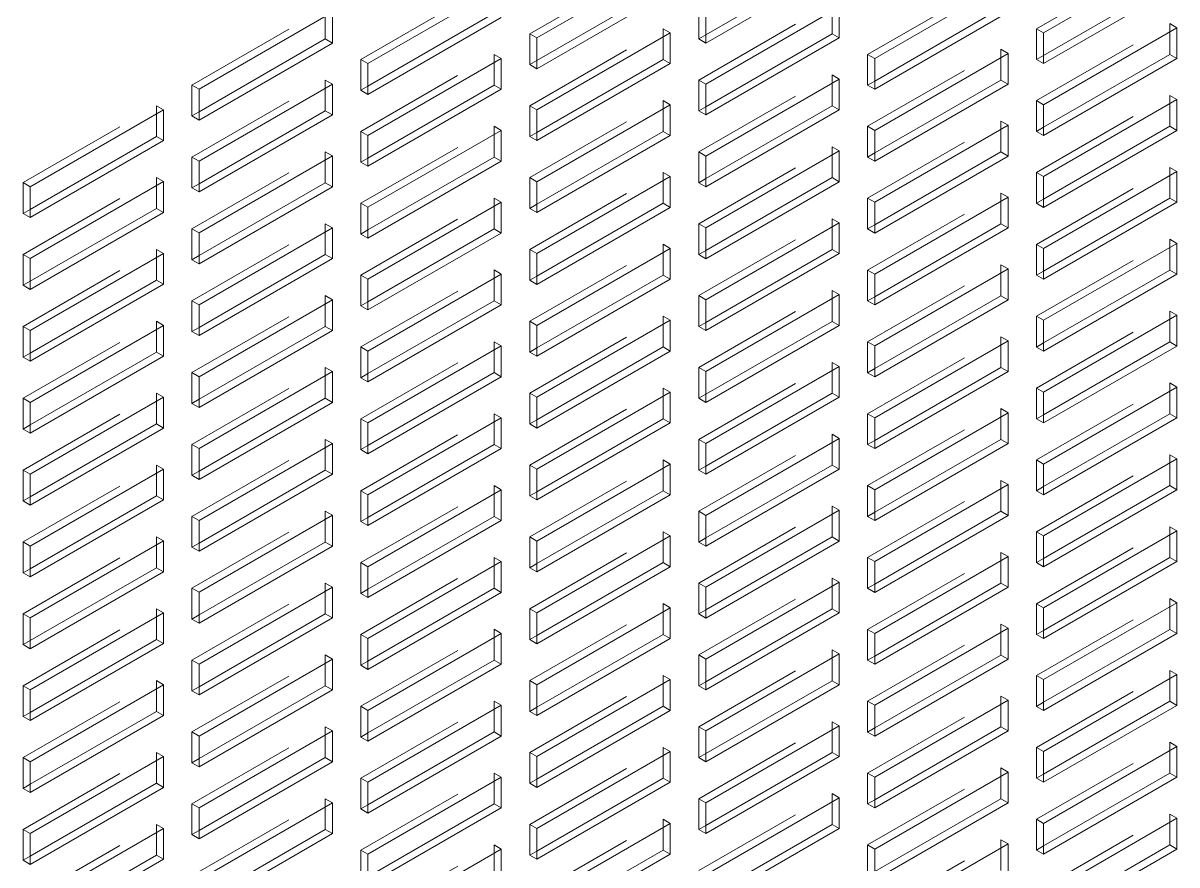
# Model space of a CAD drawing. Header units: millimetres. Extents: x 1 to 4201, y 2 to 2972.
# Drawn here: x 3652 to 3783.1, y 2222.4 to 2318 of the extents above; entities that cross this region are included whole.
import ezdxf

# ---------------------------------------------------------------- set-up
doc = ezdxf.new("R2010")
doc.units = ezdxf.units.MM
doc.header["$LTSCALE"] = 10
doc.linetypes.add('HIDDEN', pattern=[1.905, 1.27, -0.635])

msp = doc.modelspace()

# ---------------------------------------------------------------- linework, layer by layer
at = {"color": 7, "linetype": 'HIDDEN', "lineweight": 0}
for p, q in [((3767.157, 2317.39), (3782.31, 2326.137)), ((3709.579, 2316.812), (3724.731, 2325.559)), ((3690.386, 2313.898), (3705.538, 2322.645)), ((3747.964, 2314.476), (3763.117, 2323.223)), ((3671.193, 2310.983), (3686.345, 2319.731)), ((3728.771, 2311.561), (3743.924, 2320.308)), ((3728.771, 2316.227), (3728.771, 2319.727)), ((3709.579, 2308.647), (3724.731, 2317.394)), ((3725.539, 2316.927), (3724.731, 2317.394)), ((3724.731, 2317.394), (3724.731, 2316.461)), ((3767.157, 2309.225), (3782.31, 2317.972)), ((3767.157, 2313.891), (3767.157, 2317.39)), ((3767.965, 2316.923), (3767.157, 2317.39)), ((3783.118, 2317.505), (3782.31, 2317.972)), ((3782.31, 2317.972), (3782.31, 2317.039)), ((3710.387, 2316.346), (3709.579, 2316.812)), ((3709.579, 2313.313), (3709.579, 2316.812)), ((3729.58, 2316.694), (3728.771, 2316.227)), ((3729.58, 2315.761), (3728.771, 2316.227)), ((3690.386, 2305.732), (3705.538, 2314.48)), ((3706.346, 2314.013), (3705.538, 2314.48)), ((3705.538, 2314.48), (3705.538, 2313.547)), ((3747.964, 2306.31), (3763.117, 2315.057)), ((3748.772, 2314.009), (3747.964, 2314.476)), ((3747.964, 2310.976), (3747.964, 2314.476)), ((3763.925, 2314.591), (3763.117, 2315.057)), ((3763.117, 2315.057), (3763.117, 2314.124)), ((3767.965, 2314.357), (3767.157, 2313.891)), ((3690.386, 2310.398), (3690.386, 2313.898)), ((3691.194, 2313.431), (3690.386, 2313.898)), ((3710.387, 2313.779), (3709.579, 2313.313)), ((3710.387, 2312.846), (3709.579, 2313.313)), ((3767.965, 2313.424), (3767.157, 2313.891)), ((3728.771, 2303.396), (3743.924, 2312.143)), ((3744.732, 2311.676), (3743.924, 2312.143)), ((3743.924, 2312.143), (3743.924, 2311.21)), ((3671.193, 2302.818), (3686.345, 2311.565)), ((3672.001, 2310.517), (3671.193, 2310.983)), ((3671.193, 2307.484), (3671.193, 2310.983)), ((3687.153, 2311.099), (3686.345, 2311.565)), ((3686.345, 2311.565), (3686.345, 2310.632)), ((3691.194, 2310.865), (3690.386, 2310.398)), ((3691.194, 2309.932), (3690.386, 2310.398)), ((3728.771, 2308.062), (3728.771, 2311.561)), ((3729.58, 2311.095), (3728.771, 2311.561)), ((3748.772, 2311.443), (3747.964, 2310.976)), ((3748.772, 2310.51), (3747.964, 2310.976)), ((3709.579, 2300.481), (3724.731, 2309.229)), ((3725.539, 2308.762), (3724.731, 2309.229)), ((3724.731, 2309.229), (3724.731, 2308.296)), ((3767.157, 2301.059), (3782.31, 2309.806)), ((3767.965, 2308.758), (3767.157, 2309.225)), ((3767.157, 2305.725), (3767.157, 2309.225)), ((3783.118, 2309.34), (3782.31, 2309.806)), ((3782.31, 2309.806), (3782.31, 2308.873)), ((3652, 2299.903), (3667.152, 2308.651)), ((3667.96, 2308.184), (3667.152, 2308.651)), ((3667.152, 2308.651), (3667.152, 2307.718)), ((3672.001, 2307.95), (3671.193, 2307.484)), ((3710.387, 2308.18), (3709.579, 2308.647)), ((3709.579, 2305.147), (3709.579, 2308.647)), ((3729.58, 2308.528), (3728.771, 2308.062)), ((3729.58, 2307.595), (3728.771, 2308.062)), ((3672.001, 2307.017), (3671.193, 2307.484)), ((3747.964, 2298.145), (3763.117, 2306.892)), ((3763.925, 2306.425), (3763.117, 2306.892)), ((3763.117, 2306.892), (3763.117, 2305.959)), ((3690.386, 2297.567), (3705.538, 2306.314)), ((3690.386, 2302.233), (3690.386, 2305.732)), ((3691.194, 2305.266), (3690.386, 2305.732)), ((3706.346, 2305.848), (3705.538, 2306.314)), ((3705.538, 2306.314), (3705.538, 2305.381)), ((3710.387, 2305.614), (3709.579, 2305.147)), ((3710.387, 2304.681), (3709.579, 2305.147)), ((3747.964, 2302.811), (3747.964, 2306.31)), ((3748.772, 2305.844), (3747.964, 2306.31)), ((3767.965, 2306.192), (3767.157, 2305.725)), ((3767.965, 2305.259), (3767.157, 2305.725)), ((3728.771, 2295.23), (3743.924, 2303.978)), ((3744.732, 2303.511), (3743.924, 2303.978)), ((3743.924, 2303.978), (3743.924, 2303.045)), ((3671.193, 2294.652), (3686.345, 2303.4)), ((3672.001, 2302.351), (3671.193, 2302.818)), ((3671.193, 2299.318), (3671.193, 2302.818)), ((3687.153, 2302.933), (3686.345, 2303.4)), ((3686.345, 2303.4), (3686.345, 2302.467)), ((3691.194, 2302.699), (3690.386, 2302.233)), ((3729.58, 2302.929), (3728.771, 2303.396)), ((3728.771, 2299.896), (3728.771, 2303.396)), ((3748.772, 2303.277), (3747.964, 2302.811)), ((3748.772, 2302.344), (3747.964, 2302.811)), ((3691.194, 2301.766), (3690.386, 2302.233)), ((3767.157, 2292.894), (3782.31, 2301.641)), ((3783.118, 2301.174), (3782.31, 2301.641)), ((3782.31, 2301.641), (3782.31, 2300.708)), ((3652, 2291.738), (3667.152, 2300.485)), ((3652, 2296.404), (3652, 2299.903)), ((3652.808, 2299.437), (3652, 2299.903)), ((3667.96, 2300.019), (3667.152, 2300.485)), ((3667.152, 2300.485), (3667.152, 2299.552)), ((3709.579, 2292.316), (3724.731, 2301.063)), ((3709.579, 2296.982), (3709.579, 2300.481)), ((3710.387, 2300.015), (3709.579, 2300.481)), ((3725.539, 2300.597), (3724.731, 2301.063)), ((3724.731, 2301.063), (3724.731, 2300.13)), ((3729.58, 2300.363), (3728.771, 2299.896)), ((3729.58, 2299.43), (3728.771, 2299.896)), ((3767.157, 2297.56), (3767.157, 2301.059)), ((3767.965, 2300.593), (3767.157, 2301.059)), ((3672.001, 2299.785), (3671.193, 2299.318)), ((3672.001, 2298.852), (3671.193, 2299.318)), ((3747.964, 2289.979), (3763.117, 2298.727)), ((3763.925, 2298.26), (3763.117, 2298.727)), ((3763.117, 2298.727), (3763.117, 2297.794)), ((3690.386, 2289.401), (3705.538, 2298.149)), ((3691.194, 2297.1), (3690.386, 2297.567)), ((3690.386, 2294.067), (3690.386, 2297.567)), ((3706.346, 2297.682), (3705.538, 2298.149)), ((3705.538, 2298.149), (3705.538, 2297.216)), ((3710.387, 2297.448), (3709.579, 2296.982)), ((3747.964, 2294.645), (3747.964, 2298.145)), ((3748.772, 2297.678), (3747.964, 2298.145)), ((3767.965, 2298.026), (3767.157, 2297.56)), ((3767.965, 2297.093), (3767.157, 2297.56)), ((3652.808, 2296.871), (3652, 2296.404)), ((3652.808, 2295.938), (3652, 2296.404)), ((3710.387, 2296.515), (3709.579, 2296.982)), ((3671.193, 2286.487), (3686.345, 2295.234)), ((3672.001, 2294.186), (3671.193, 2294.652)), ((3671.193, 2291.153), (3671.193, 2294.652)), ((3687.153, 2294.768), (3686.345, 2295.234)), ((3686.345, 2295.234), (3686.345, 2294.301)), ((3728.771, 2287.065), (3743.924, 2295.812)), ((3729.58, 2294.764), (3728.771, 2295.23)), ((3728.771, 2291.731), (3728.771, 2295.23)), ((3744.732, 2295.346), (3743.924, 2295.812)), ((3743.924, 2295.812), (3743.924, 2294.879)), ((3748.772, 2295.112), (3747.964, 2294.645)), ((3748.772, 2294.179), (3747.964, 2294.645)), ((3691.194, 2294.534), (3690.386, 2294.067)), ((3691.194, 2293.601), (3690.386, 2294.067)), ((3767.157, 2284.728), (3782.31, 2293.476)), ((3783.118, 2293.009), (3782.31, 2293.476)), ((3782.31, 2293.476), (3782.31, 2292.543)), ((3652, 2283.573), (3667.152, 2292.32)), ((3667.96, 2291.853), (3667.152, 2292.32)), ((3667.152, 2292.32), (3667.152, 2291.387)), ((3709.579, 2284.151), (3724.731, 2292.898)), ((3709.579, 2288.816), (3709.579, 2292.316)), ((3710.387, 2291.849), (3709.579, 2292.316)), ((3725.539, 2292.431), (3724.731, 2292.898)), ((3724.731, 2292.898), (3724.731, 2291.965)), ((3729.58, 2292.197), (3728.771, 2291.731)), ((3767.157, 2289.394), (3767.157, 2292.894)), ((3767.965, 2292.427), (3767.157, 2292.894)), ((3652.808, 2291.272), (3652, 2291.738)), ((3652, 2288.239), (3652, 2291.738)), ((3672.001, 2291.62), (3671.193, 2291.153)), ((3672.001, 2290.687), (3671.193, 2291.153)), ((3729.58, 2291.264), (3728.771, 2291.731)), ((3690.386, 2281.236), (3705.538, 2289.983)), ((3691.194, 2288.935), (3690.386, 2289.401)), ((3690.386, 2285.902), (3690.386, 2289.401)), ((3706.346, 2289.517), (3705.538, 2289.983)), ((3705.538, 2289.983), (3705.538, 2289.05)), ((3747.964, 2281.814), (3763.117, 2290.561)), ((3747.964, 2286.48), (3747.964, 2289.979)), ((3748.772, 2289.513), (3747.964, 2289.979)), ((3763.925, 2290.095), (3763.117, 2290.561)), ((3763.117, 2290.561), (3763.117, 2289.628)), ((3767.965, 2289.861), (3767.157, 2289.394)), ((3767.965, 2288.928), (3767.157, 2289.394)), ((3652.808, 2288.705), (3652, 2288.239)), ((3652.808, 2287.772), (3652, 2288.239)), ((3710.387, 2289.283), (3709.579, 2288.816)), ((3710.387, 2288.35), (3709.579, 2288.816)), ((3671.193, 2278.322), (3686.345, 2287.069)), ((3687.153, 2286.602), (3686.345, 2287.069)), ((3686.345, 2287.069), (3686.345, 2286.136)), ((3728.771, 2278.9), (3743.924, 2287.647)), ((3729.58, 2286.598), (3728.771, 2287.065)), ((3728.771, 2283.565), (3728.771, 2287.065)), ((3744.732, 2287.18), (3743.924, 2287.647)), ((3743.924, 2287.647), (3743.924, 2286.714)), ((3748.772, 2286.946), (3747.964, 2286.48)), ((3671.193, 2282.988), (3671.193, 2286.487)), ((3672.001, 2286.021), (3671.193, 2286.487)), ((3691.194, 2286.369), (3690.386, 2285.902)), ((3691.194, 2285.436), (3690.386, 2285.902)), ((3748.772, 2286.013), (3747.964, 2286.48)), ((3652, 2275.407), (3667.152, 2284.154)), ((3667.96, 2283.688), (3667.152, 2284.154)), ((3667.152, 2284.154), (3667.152, 2283.221)), ((3709.579, 2275.985), (3724.731, 2284.732)), ((3709.579, 2280.651), (3709.579, 2284.151)), ((3710.387, 2283.684), (3709.579, 2284.151)), ((3725.539, 2284.266), (3724.731, 2284.732)), ((3724.731, 2284.732), (3724.731, 2283.799)), ((3767.157, 2276.563), (3782.31, 2285.31)), ((3767.157, 2281.229), (3767.157, 2284.728)), ((3767.965, 2284.262), (3767.157, 2284.728)), ((3783.118, 2284.844), (3782.31, 2285.31)), ((3782.31, 2285.31), (3782.31, 2284.377)), ((3652.808, 2283.106), (3652, 2283.573)), ((3652, 2280.073), (3652, 2283.573)), ((3672.001, 2283.454), (3671.193, 2282.988)), ((3672.001, 2282.521), (3671.193, 2282.988)), ((3729.58, 2284.032), (3728.771, 2283.565)), ((3729.58, 2283.099), (3728.771, 2283.565)), ((3690.386, 2273.071), (3705.538, 2281.818)), ((3706.346, 2281.351), (3705.538, 2281.818)), ((3705.538, 2281.818), (3705.538, 2280.885)), ((3747.964, 2273.649), (3763.117, 2282.396)), ((3747.964, 2278.314), (3747.964, 2281.814)), ((3748.772, 2281.347), (3747.964, 2281.814)), ((3763.925, 2281.929), (3763.117, 2282.396)), ((3763.117, 2282.396), (3763.117, 2281.463)), ((3767.965, 2281.695), (3767.157, 2281.229)), ((3652.808, 2280.54), (3652, 2280.073)), ((3691.194, 2280.77), (3690.386, 2281.236)), ((3690.386, 2277.737), (3690.386, 2281.236)), ((3710.387, 2281.118), (3709.579, 2280.651)), ((3710.387, 2280.185), (3709.579, 2280.651)), ((3767.965, 2280.762), (3767.157, 2281.229)), ((3652.808, 2279.607), (3652, 2280.073)), ((3671.193, 2270.156), (3686.345, 2278.903)), ((3687.153, 2278.437), (3686.345, 2278.903)), ((3686.345, 2278.903), (3686.345, 2277.97)), ((3728.771, 2270.734), (3743.924, 2279.481)), ((3729.58, 2278.433), (3728.771, 2278.9)), ((3728.771, 2275.4), (3728.771, 2278.9)), ((3744.732, 2279.015), (3743.924, 2279.481)), ((3743.924, 2279.481), (3743.924, 2278.548)), ((3672.001, 2277.855), (3671.193, 2278.322)), ((3671.193, 2274.822), (3671.193, 2278.322)), ((3691.194, 2278.203), (3690.386, 2277.737)), ((3691.194, 2277.27), (3690.386, 2277.737)), ((3748.772, 2278.781), (3747.964, 2278.314)), ((3748.772, 2277.848), (3747.964, 2278.314)), ((3709.579, 2267.82), (3724.731, 2276.567)), ((3725.539, 2276.1), (3724.731, 2276.567)), ((3724.731, 2276.567), (3724.731, 2275.634)), ((3767.157, 2268.398), (3782.31, 2277.145)), ((3767.965, 2276.096), (3767.157, 2276.563)), ((3767.157, 2273.063), (3767.157, 2276.563)), ((3783.118, 2276.678), (3782.31, 2277.145)), ((3782.31, 2277.145), (3782.31, 2276.212)), ((3652, 2267.242), (3667.152, 2275.989)), ((3652.808, 2274.941), (3652, 2275.407)), ((3652, 2271.908), (3652, 2275.407)), ((3667.96, 2275.523), (3667.152, 2275.989)), ((3667.152, 2275.989), (3667.152, 2275.056)), ((3672.001, 2275.289), (3671.193, 2274.822)), ((3710.387, 2275.519), (3709.579, 2275.985)), ((3709.579, 2272.486), (3709.579, 2275.985)), ((3729.58, 2275.867), (3728.771, 2275.4)), ((3729.58, 2274.934), (3728.771, 2275.4)), ((3672.001, 2274.356), (3671.193, 2274.822)), ((3690.386, 2264.905), (3705.538, 2273.653)), ((3706.346, 2273.186), (3705.538, 2273.653)), ((3705.538, 2273.653), (3705.538, 2272.719)), ((3747.964, 2265.483), (3763.117, 2274.23)), ((3747.964, 2270.149), (3747.964, 2273.649)), ((3748.772, 2273.182), (3747.964, 2273.649)), ((3763.925, 2273.764), (3763.117, 2274.23)), ((3763.117, 2274.23), (3763.117, 2273.297)), ((3652.808, 2272.374), (3652, 2271.908)), ((3690.386, 2269.571), (3690.386, 2273.071)), ((3691.194, 2272.604), (3690.386, 2273.071)), ((3710.387, 2272.952), (3709.579, 2272.486)), ((3710.387, 2272.019), (3709.579, 2272.486)), ((3767.965, 2273.53), (3767.157, 2273.063)), ((3767.965, 2272.597), (3767.157, 2273.063)), ((3652.808, 2271.441), (3652, 2271.908)), ((3728.771, 2262.569), (3743.924, 2271.316)), ((3744.732, 2270.849), (3743.924, 2271.316)), ((3743.924, 2271.316), (3743.924, 2270.383)), ((3671.193, 2261.991), (3686.345, 2270.738)), ((3671.193, 2266.657), (3671.193, 2270.156)), ((3672.001, 2269.69), (3671.193, 2270.156)), ((3687.153, 2270.272), (3686.345, 2270.738)), ((3686.345, 2270.738), (3686.345, 2269.805)), ((3691.194, 2270.038), (3690.386, 2269.571)), ((3728.771, 2267.235), (3728.771, 2270.734)), ((3729.58, 2270.268), (3728.771, 2270.734)), ((3748.772, 2270.616), (3747.964, 2270.149)), ((3748.772, 2269.683), (3747.964, 2270.149)), ((3691.194, 2269.105), (3690.386, 2269.571)), ((3709.579, 2259.654), (3724.731, 2268.402)), ((3725.539, 2267.935), (3724.731, 2268.402)), ((3724.731, 2268.402), (3724.731, 2267.468)), ((3767.157, 2260.232), (3782.31, 2268.979)), ((3767.157, 2264.898), (3767.157, 2268.398)), ((3767.965, 2267.931), (3767.157, 2268.398)), ((3783.118, 2268.513), (3782.31, 2268.979)), ((3782.31, 2268.979), (3782.31, 2268.046)), ((3652, 2259.076), (3667.152, 2267.824)), ((3652, 2263.742), (3652, 2267.242)), ((3652.808, 2266.775), (3652, 2267.242)), ((3667.96, 2267.357), (3667.152, 2267.824)), ((3667.152, 2267.824), (3667.152, 2266.891)), ((3672.001, 2267.123), (3671.193, 2266.657)), ((3709.579, 2264.32), (3709.579, 2267.82)), ((3710.387, 2267.353), (3709.579, 2267.82)), ((3729.58, 2267.701), (3728.771, 2267.235)), ((3729.58, 2266.768), (3728.771, 2267.235)), ((3672.001, 2266.19), (3671.193, 2266.657)), ((3747.964, 2257.318), (3763.117, 2266.065)), ((3763.925, 2265.598), (3763.117, 2266.065)), ((3763.117, 2266.065), (3763.117, 2265.132)), ((3690.386, 2256.74), (3705.538, 2265.487)), ((3690.386, 2261.406), (3690.386, 2264.905)), ((3691.194, 2264.439), (3690.386, 2264.905)), ((3706.346, 2265.021), (3705.538, 2265.487)), ((3705.538, 2265.487), (3705.538, 2264.554)), ((3710.387, 2264.787), (3709.579, 2264.32)), ((3748.772, 2265.017), (3747.964, 2265.483)), ((3747.964, 2261.984), (3747.964, 2265.483)), ((3767.965, 2265.365), (3767.157, 2264.898)), ((3767.965, 2264.432), (3767.157, 2264.898)), ((3652.808, 2264.209), (3652, 2263.742)), ((3652.808, 2263.276), (3652, 2263.742)), ((3710.387, 2263.854), (3709.579, 2264.32)), ((3728.771, 2254.403), (3743.924, 2263.151)), ((3744.732, 2262.684), (3743.924, 2263.151)), ((3743.924, 2263.151), (3743.924, 2262.217)), ((3671.193, 2253.825), (3686.345, 2262.573)), ((3672.001, 2261.524), (3671.193, 2261.991)), ((3671.193, 2258.491), (3671.193, 2261.991)), ((3687.153, 2262.106), (3686.345, 2262.573)), ((3686.345, 2262.573), (3686.345, 2261.64)), ((3691.194, 2261.872), (3690.386, 2261.406)), ((3729.58, 2262.102), (3728.771, 2262.569)), ((3728.771, 2259.069), (3728.771, 2262.569)), ((3748.772, 2262.45), (3747.964, 2261.984)), ((3748.772, 2261.517), (3747.964, 2261.984)), ((3691.194, 2260.939), (3690.386, 2261.406)), ((3767.157, 2252.067), (3782.31, 2260.814)), ((3783.118, 2260.347), (3782.31, 2260.814)), ((3782.31, 2260.814), (3782.31, 2259.881)), ((3652, 2250.911), (3667.152, 2259.658)), ((3667.96, 2259.192), (3667.152, 2259.658)), ((3667.152, 2259.658), (3667.152, 2258.725)), ((3709.579, 2251.489), (3724.731, 2260.236)), ((3709.579, 2256.155), (3709.579, 2259.654)), ((3710.387, 2259.188), (3709.579, 2259.654)), ((3725.539, 2259.77), (3724.731, 2260.236)), ((3724.731, 2260.236), (3724.731, 2259.303)), ((3729.58, 2259.536), (3728.771, 2259.069)), ((3767.157, 2256.733), (3767.157, 2260.232)), ((3767.965, 2259.766), (3767.157, 2260.232)), ((3652.808, 2258.61), (3652, 2259.076)), ((3652, 2255.577), (3652, 2259.076)), ((3672.001, 2258.958), (3671.193, 2258.491)), ((3672.001, 2258.025), (3671.193, 2258.491)), ((3729.58, 2258.603), (3728.771, 2259.069)), ((3747.964, 2249.152), (3763.117, 2257.9)), ((3763.925, 2257.433), (3763.117, 2257.9)), ((3763.117, 2257.9), (3763.117, 2256.966)), ((3690.386, 2248.574), (3705.538, 2257.322)), ((3690.386, 2253.24), (3690.386, 2256.74)), ((3691.194, 2256.273), (3690.386, 2256.74)), ((3706.346, 2256.855), (3705.538, 2257.322)), ((3705.538, 2257.322), (3705.538, 2256.389)), ((3710.387, 2256.621), (3709.579, 2256.155)), ((3748.772, 2256.851), (3747.964, 2257.318)), ((3747.964, 2253.818), (3747.964, 2257.318)), ((3767.965, 2257.199), (3767.157, 2256.733)), ((3767.965, 2256.266), (3767.157, 2256.733)), ((3652.808, 2256.043), (3652, 2255.577)), ((3652.808, 2255.11), (3652, 2255.577)), ((3710.387, 2255.688), (3709.579, 2256.155)), ((3671.193, 2245.66), (3686.345, 2254.407)), ((3687.153, 2253.941), (3686.345, 2254.407)), ((3686.345, 2254.407), (3686.345, 2253.474)), ((3728.771, 2246.238), (3743.924, 2254.985)), ((3728.771, 2250.904), (3728.771, 2254.403)), ((3729.58, 2253.937), (3728.771, 2254.403)), ((3744.732, 2254.519), (3743.924, 2254.985)), ((3743.924, 2254.985), (3743.924, 2254.052)), ((3748.772, 2254.285), (3747.964, 2253.818)), ((3672.001, 2253.359), (3671.193, 2253.825)), ((3671.193, 2250.326), (3671.193, 2253.825)), ((3691.194, 2253.707), (3690.386, 2253.24)), ((3691.194, 2252.774), (3690.386, 2253.24)), ((3748.772, 2253.352), (3747.964, 2253.818)), ((3767.157, 2243.901), (3782.31, 2252.649)), ((3783.118, 2252.182), (3782.31, 2252.649)), ((3782.31, 2252.649), (3782.31, 2251.715)), ((3652, 2242.746), (3667.152, 2251.493)), ((3667.96, 2251.026), (3667.152, 2251.493)), ((3667.152, 2251.493), (3667.152, 2250.56)), ((3709.579, 2243.323), (3724.731, 2252.071)), ((3709.579, 2247.989), (3709.579, 2251.489)), ((3710.387, 2251.022), (3709.579, 2251.489)), ((3725.539, 2251.604), (3724.731, 2252.071)), ((3724.731, 2252.071), (3724.731, 2251.138)), ((3729.58, 2251.37), (3728.771, 2250.904)), ((3767.965, 2251.6), (3767.157, 2252.067)), ((3767.157, 2248.567), (3767.157, 2252.067)), ((3652, 2247.412), (3652, 2250.911)), ((3652.808, 2250.445), (3652, 2250.911)), ((3672.001, 2250.793), (3671.193, 2250.326)), ((3672.001, 2249.859), (3671.193, 2250.326)), ((3729.58, 2250.437), (3728.771, 2250.904)), ((3690.386, 2240.409), (3705.538, 2249.156)), ((3706.346, 2248.69), (3705.538, 2249.156)), ((3705.538, 2249.156), (3705.538, 2248.223)), ((3747.964, 2240.987), (3763.117, 2249.734)), ((3748.772, 2248.686), (3747.964, 2249.152)), ((3747.964, 2245.653), (3747.964, 2249.152)), ((3763.925, 2249.268), (3763.117, 2249.734)), ((3763.117, 2249.734), (3763.117, 2248.801)), ((3767.965, 2249.034), (3767.157, 2248.567)), ((3652.808, 2247.878), (3652, 2247.412)), ((3652.808, 2246.945), (3652, 2247.412)), ((3690.386, 2245.075), (3690.386, 2248.574)), ((3691.194, 2248.108), (3690.386, 2248.574)), ((3710.387, 2248.456), (3709.579, 2247.989)), ((3710.387, 2247.523), (3709.579, 2247.989)), ((3767.965, 2248.101), (3767.157, 2248.567)), ((3671.193, 2237.495), (3686.345, 2246.242)), ((3687.153, 2245.775), (3686.345, 2246.242)), ((3686.345, 2246.242), (3686.345, 2245.309)), ((3728.771, 2238.072), (3743.924, 2246.82)), ((3729.58, 2245.771), (3728.771, 2246.238)), ((3728.771, 2242.738), (3728.771, 2246.238)), ((3744.732, 2246.353), (3743.924, 2246.82)), ((3743.924, 2246.82), (3743.924, 2245.887)), ((3748.772, 2246.119), (3747.964, 2245.653)), ((3672.001, 2245.194), (3671.193, 2245.66)), ((3671.193, 2242.161), (3671.193, 2245.66)), ((3691.194, 2245.542), (3690.386, 2245.075)), ((3691.194, 2244.608), (3690.386, 2245.075)), ((3748.772, 2245.186), (3747.964, 2245.653)), ((3709.579, 2235.158), (3724.731, 2243.905)), ((3725.539, 2243.439), (3724.731, 2243.905)), ((3724.731, 2243.905), (3724.731, 2242.972)), ((3767.157, 2235.736), (3782.31, 2244.483)), ((3767.157, 2240.402), (3767.157, 2243.901)), ((3767.965, 2243.435), (3767.157, 2243.901)), ((3783.118, 2244.017), (3782.31, 2244.483)), ((3782.31, 2244.483), (3782.31, 2243.55)), ((3652, 2234.58), (3667.152, 2243.327)), ((3652.808, 2242.279), (3652, 2242.746)), ((3652, 2239.246), (3652, 2242.746)), ((3667.96, 2242.861), (3667.152, 2243.327)), ((3667.152, 2243.327), (3667.152, 2242.394)), ((3672.001, 2242.627), (3671.193, 2242.161)), ((3672.001, 2241.694), (3671.193, 2242.161)), ((3710.387, 2242.857), (3709.579, 2243.323)), ((3709.579, 2239.824), (3709.579, 2243.323)), ((3729.58, 2243.205), (3728.771, 2242.738)), ((3729.58, 2242.272), (3728.771, 2242.738)), ((3690.386, 2232.244), (3705.538, 2240.991)), ((3706.346, 2240.524), (3705.538, 2240.991)), ((3705.538, 2240.991), (3705.538, 2240.058)), ((3747.964, 2232.821), (3763.117, 2241.569)), ((3748.772, 2240.52), (3747.964, 2240.987)), ((3747.964, 2237.487), (3747.964, 2240.987)), ((3763.925, 2241.102), (3763.117, 2241.569)), ((3763.117, 2241.569), (3763.117, 2240.636)), ((3767.965, 2240.868), (3767.157, 2240.402)), ((3652.808, 2239.713), (3652, 2239.246)), ((3690.386, 2236.91), (3690.386, 2240.409)), ((3691.194, 2239.943), (3690.386, 2240.409)), ((3710.387, 2240.291), (3709.579, 2239.824)), ((3710.387, 2239.357), (3709.579, 2239.824)), ((3767.965, 2239.935), (3767.157, 2240.402)), ((3652.808, 2238.78), (3652, 2239.246)), ((3728.771, 2229.907), (3743.924, 2238.654)), ((3744.732, 2238.188), (3743.924, 2238.654)), ((3743.924, 2238.654), (3743.924, 2237.721)), ((3671.193, 2229.329), (3686.345, 2238.076)), ((3672.001, 2237.028), (3671.193, 2237.495)), ((3671.193, 2233.995), (3671.193, 2237.495)), ((3687.153, 2237.61), (3686.345, 2238.076)), ((3686.345, 2238.076), (3686.345, 2237.143)), ((3691.194, 2237.376), (3690.386, 2236.91)), ((3691.194, 2236.443), (3690.386, 2236.91)), ((3729.58, 2237.606), (3728.771, 2238.072)), ((3728.771, 2234.573), (3728.771, 2238.072)), ((3748.772, 2237.954), (3747.964, 2237.487)), ((3748.772, 2237.021), (3747.964, 2237.487)), ((3709.579, 2226.993), (3724.731, 2235.74)), ((3725.539, 2235.273), (3724.731, 2235.74)), ((3724.731, 2235.74), (3724.731, 2234.807)), ((3767.157, 2227.57), (3782.31, 2236.318)), ((3767.965, 2235.269), (3767.157, 2235.736)), ((3767.157, 2232.236), (3767.157, 2235.736)), ((3783.118, 2235.851), (3782.31, 2236.318)), ((3782.31, 2236.318), (3782.31, 2235.385)), ((3652, 2226.415), (3667.152, 2235.162)), ((3652, 2231.081), (3652, 2234.58)), ((3652.808, 2234.114), (3652, 2234.58)), ((3667.96, 2234.696), (3667.152, 2235.162)), ((3667.152, 2235.162), (3667.152, 2234.229)), ((3672.001, 2234.462), (3671.193, 2233.995)), ((3710.387, 2234.692), (3709.579, 2235.158)), ((3709.579, 2231.659), (3709.579, 2235.158)), ((3729.58, 2235.04), (3728.771, 2234.573)), ((3729.58, 2234.106), (3728.771, 2234.573)), ((3672.001, 2233.529), (3671.193, 2233.995)), ((3747.964, 2224.656), (3763.117, 2233.403)), ((3763.925, 2232.937), (3763.117, 2233.403)), ((3763.117, 2233.403), (3763.117, 2232.47)), ((3690.386, 2224.078), (3705.538, 2232.825)), ((3690.386, 2228.744), (3690.386, 2232.244)), ((3691.194, 2231.777), (3690.386, 2232.244)), ((3706.346, 2232.359), (3705.538, 2232.825)), ((3705.538, 2232.825), (3705.538, 2231.892)), ((3710.387, 2232.125), (3709.579, 2231.659)), ((3710.387, 2231.192), (3709.579, 2231.659)), ((3747.964, 2229.322), (3747.964, 2232.821)), ((3748.772, 2232.355), (3747.964, 2232.821)), ((3767.965, 2232.703), (3767.157, 2232.236)), ((3767.965, 2231.77), (3767.157, 2232.236)), ((3652.808, 2231.547), (3652, 2231.081)), ((3652.808, 2230.614), (3652, 2231.081)), ((3728.771, 2221.742), (3743.924, 2230.489)), ((3744.732, 2230.022), (3743.924, 2230.489)), ((3743.924, 2230.489), (3743.924, 2229.556)), ((3671.193, 2221.164), (3686.345, 2229.911)), ((3672.001, 2228.863), (3671.193, 2229.329)), ((3671.193, 2225.83), (3671.193, 2229.329)), ((3687.153, 2229.445), (3686.345, 2229.911)), ((3686.345, 2229.911), (3686.345, 2228.978)), ((3691.194, 2229.211), (3690.386, 2228.744)), ((3729.58, 2229.441), (3728.771, 2229.907)), ((3728.771, 2226.408), (3728.771, 2229.907)), ((3748.772, 2229.789), (3747.964, 2229.322)), ((3748.772, 2228.856), (3747.964, 2229.322)), ((3691.194, 2228.278), (3690.386, 2228.744)), ((3767.157, 2219.405), (3782.31, 2228.152)), ((3783.118, 2227.686), (3782.31, 2228.152)), ((3782.31, 2228.152), (3782.31, 2227.219)), ((3652, 2218.249), (3667.152, 2226.997)), ((3652.808, 2225.948), (3652, 2226.415)), ((3652, 2222.915), (3652, 2226.415)), ((3667.96, 2226.53), (3667.152, 2226.997)), ((3667.152, 2226.997), (3667.152, 2226.064)), ((3709.579, 2218.827), (3724.731, 2227.574)), ((3709.579, 2223.493), (3709.579, 2226.993)), ((3710.387, 2226.526), (3709.579, 2226.993)), ((3725.539, 2227.108), (3724.731, 2227.574)), ((3724.731, 2227.574), (3724.731, 2226.641)), ((3729.58, 2226.874), (3728.771, 2226.408)), ((3729.58, 2225.941), (3728.771, 2226.408)), ((3767.965, 2227.104), (3767.157, 2227.57)), ((3767.157, 2224.071), (3767.157, 2227.57)), ((3672.001, 2226.296), (3671.193, 2225.83)), ((3672.001, 2225.363), (3671.193, 2225.83)), ((3747.964, 2216.491), (3763.117, 2225.238)), ((3763.925, 2224.771), (3763.117, 2225.238)), ((3763.117, 2225.238), (3763.117, 2224.305)), ((3690.386, 2215.913), (3705.538, 2224.66)), ((3690.386, 2220.579), (3690.386, 2224.078)), ((3691.194, 2223.612), (3690.386, 2224.078)), ((3706.346, 2224.194), (3705.538, 2224.66)), ((3705.538, 2224.66), (3705.538, 2223.727)), ((3710.387, 2223.96), (3709.579, 2223.493)), ((3747.964, 2221.157), (3747.964, 2224.656)), ((3748.772, 2224.19), (3747.964, 2224.656)), ((3767.965, 2224.538), (3767.157, 2224.071)), ((3767.965, 2223.605), (3767.157, 2224.071)), ((3652.808, 2223.382), (3652, 2222.915)), ((3652.808, 2222.449), (3652, 2222.915)), ((3710.387, 2223.027), (3709.579, 2223.493))]:
    msp.add_line(p, q, dxfattribs=at)
at = {"color": 7, "linetype": 'Continuous', "lineweight": 15}
for p, q in [((3710.387, 2316.346), (3725.539, 2325.093)), ((3743.924, 2324.974), (3729.58, 2316.694)), ((3767.965, 2316.923), (3783.118, 2325.671)), ((3744.732, 2324.508), (3729.58, 2315.761)), ((3691.194, 2313.431), (3706.346, 2322.178)), ((3748.772, 2314.009), (3763.925, 2322.756)), ((3782.31, 2322.638), (3767.965, 2314.357)), ((3783.118, 2322.171), (3767.965, 2313.424)), ((3724.731, 2322.06), (3710.387, 2313.779)), ((3725.539, 2321.593), (3710.387, 2312.846)), ((3729.58, 2311.095), (3744.732, 2319.842)), ((3744.732, 2319.842), (3744.732, 2316.342)), ((3763.117, 2319.723), (3748.772, 2311.443)), ((3672.001, 2310.517), (3687.153, 2319.264)), ((3686.345, 2318.797), (3686.345, 2316.231)), ((3687.153, 2319.264), (3687.153, 2315.765)), ((3705.538, 2319.145), (3691.194, 2310.865)), ((3706.346, 2318.679), (3691.194, 2309.932)), ((3729.58, 2315.761), (3729.58, 2319.26)), ((3743.924, 2319.375), (3743.924, 2316.809)), ((3763.925, 2319.257), (3748.772, 2310.51)), ((3710.387, 2308.18), (3725.539, 2316.927)), ((3725.539, 2316.927), (3725.539, 2313.428)), ((3767.965, 2308.758), (3783.118, 2317.505)), ((3767.965, 2313.424), (3767.965, 2316.923)), ((3782.31, 2317.039), (3782.31, 2314.472)), ((3783.118, 2317.505), (3783.118, 2314.006)), ((3686.345, 2316.231), (3672.001, 2307.95)), ((3687.153, 2315.765), (3672.001, 2307.017)), ((3687.153, 2315.765), (3686.345, 2316.231)), ((3710.387, 2312.846), (3710.387, 2316.346)), ((3724.731, 2316.461), (3724.731, 2313.894)), ((3743.924, 2316.809), (3729.58, 2308.528)), ((3744.732, 2316.342), (3729.58, 2307.595)), ((3744.732, 2316.342), (3743.924, 2316.809)), ((3748.772, 2305.844), (3763.925, 2314.591)), ((3763.925, 2314.591), (3763.925, 2311.091)), ((3782.31, 2314.472), (3767.965, 2306.192)), ((3783.118, 2314.006), (3782.31, 2314.472)), ((3691.194, 2305.266), (3706.346, 2314.013)), ((3691.194, 2309.932), (3691.194, 2313.431)), ((3705.538, 2313.547), (3705.538, 2310.98)), ((3706.346, 2314.013), (3706.346, 2310.514)), ((3724.731, 2313.894), (3710.387, 2305.614)), ((3725.539, 2313.428), (3710.387, 2304.681)), ((3725.539, 2313.428), (3724.731, 2313.894)), ((3748.772, 2310.51), (3748.772, 2314.009)), ((3763.117, 2314.124), (3763.117, 2311.558)), ((3783.118, 2314.006), (3767.965, 2305.259)), ((3729.58, 2302.929), (3744.732, 2311.676)), ((3744.732, 2311.676), (3744.732, 2308.177)), ((3672.001, 2302.351), (3687.153, 2311.099)), ((3672.001, 2307.017), (3672.001, 2310.517)), ((3686.345, 2310.632), (3686.345, 2308.066)), ((3687.153, 2311.099), (3687.153, 2307.599)), ((3705.538, 2310.98), (3691.194, 2302.699)), ((3706.346, 2310.514), (3691.194, 2301.766)), ((3706.346, 2310.514), (3705.538, 2310.98)), ((3729.58, 2307.595), (3729.58, 2311.095)), ((3743.924, 2311.21), (3743.924, 2308.644)), ((3763.117, 2311.558), (3748.772, 2303.277)), ((3763.925, 2311.091), (3748.772, 2302.344)), ((3763.925, 2311.091), (3763.117, 2311.558)), ((3767.965, 2300.593), (3783.118, 2309.34)), ((3783.118, 2309.34), (3783.118, 2305.84)), ((3652.808, 2299.437), (3667.96, 2308.184)), ((3667.152, 2307.718), (3667.152, 2305.151)), ((3667.96, 2308.184), (3667.96, 2304.685)), ((3686.345, 2308.066), (3672.001, 2299.785)), ((3687.153, 2307.599), (3686.345, 2308.066)), ((3710.387, 2300.015), (3725.539, 2308.762)), ((3710.387, 2304.681), (3710.387, 2308.18)), ((3724.731, 2308.296), (3724.731, 2305.729)), ((3725.539, 2308.762), (3725.539, 2305.263)), ((3743.924, 2308.644), (3729.58, 2300.363)), ((3744.732, 2308.177), (3729.58, 2299.43)), ((3744.732, 2308.177), (3743.924, 2308.644)), ((3767.965, 2305.259), (3767.965, 2308.758)), ((3782.31, 2308.873), (3782.31, 2306.307)), ((3687.153, 2307.599), (3672.001, 2298.852)), ((3748.772, 2297.678), (3763.925, 2306.425)), ((3763.925, 2306.425), (3763.925, 2302.926)), ((3667.152, 2305.151), (3652.808, 2296.871)), ((3667.96, 2304.685), (3667.152, 2305.151)), ((3691.194, 2297.1), (3706.346, 2305.848)), ((3691.194, 2301.766), (3691.194, 2305.266)), ((3705.538, 2305.381), (3705.538, 2302.815)), ((3706.346, 2305.848), (3706.346, 2302.348)), ((3724.731, 2305.729), (3710.387, 2297.448)), ((3725.539, 2305.263), (3710.387, 2296.515)), ((3725.539, 2305.263), (3724.731, 2305.729)), ((3748.772, 2302.344), (3748.772, 2305.844)), ((3763.117, 2305.959), (3763.117, 2303.393)), ((3782.31, 2306.307), (3767.965, 2298.026)), ((3783.118, 2305.84), (3767.965, 2297.093)), ((3783.118, 2305.84), (3782.31, 2306.307)), ((3667.96, 2304.685), (3652.808, 2295.938)), ((3672.001, 2294.186), (3687.153, 2302.933)), ((3686.345, 2302.467), (3686.345, 2299.9)), ((3687.153, 2302.933), (3687.153, 2299.434)), ((3705.538, 2302.815), (3691.194, 2294.534)), ((3706.346, 2302.348), (3705.538, 2302.815)), ((3729.58, 2294.764), (3744.732, 2303.511)), ((3729.58, 2299.43), (3729.58, 2302.929)), ((3743.924, 2303.045), (3743.924, 2300.478)), ((3744.732, 2303.511), (3744.732, 2300.012)), ((3763.117, 2303.393), (3748.772, 2295.112)), ((3763.925, 2302.926), (3748.772, 2294.179)), ((3763.925, 2302.926), (3763.117, 2303.393)), ((3672.001, 2298.852), (3672.001, 2302.351)), ((3706.346, 2302.348), (3691.194, 2293.601)), ((3767.965, 2292.427), (3783.118, 2301.174)), ((3783.118, 2301.174), (3783.118, 2297.675)), ((3652.808, 2291.272), (3667.96, 2300.019)), ((3667.96, 2300.019), (3667.96, 2296.519)), ((3686.345, 2299.9), (3672.001, 2291.62)), ((3687.153, 2299.434), (3686.345, 2299.9)), ((3710.387, 2291.849), (3725.539, 2300.597)), ((3710.387, 2296.515), (3710.387, 2300.015)), ((3724.731, 2300.13), (3724.731, 2297.564)), ((3725.539, 2300.597), (3725.539, 2297.097)), ((3743.924, 2300.478), (3729.58, 2292.197)), ((3744.732, 2300.012), (3729.58, 2291.264)), ((3744.732, 2300.012), (3743.924, 2300.478)), ((3767.965, 2297.093), (3767.965, 2300.593)), ((3782.31, 2300.708), (3782.31, 2298.142)), ((3652.808, 2295.938), (3652.808, 2299.437)), ((3667.152, 2299.552), (3667.152, 2296.986)), ((3687.153, 2299.434), (3672.001, 2290.687)), ((3691.194, 2288.935), (3706.346, 2297.682)), ((3705.538, 2297.216), (3705.538, 2294.649)), ((3706.346, 2297.682), (3706.346, 2294.183)), ((3724.731, 2297.564), (3710.387, 2289.283)), ((3725.539, 2297.097), (3724.731, 2297.564)), ((3748.772, 2289.513), (3763.925, 2298.26)), ((3748.772, 2294.179), (3748.772, 2297.678)), ((3763.117, 2297.794), (3763.117, 2295.227)), ((3763.925, 2298.26), (3763.925, 2294.761)), ((3782.31, 2298.142), (3767.965, 2289.861)), ((3783.118, 2297.675), (3767.965, 2288.928)), ((3783.118, 2297.675), (3782.31, 2298.142)), ((3667.152, 2296.986), (3652.808, 2288.705)), ((3667.96, 2296.519), (3652.808, 2287.772)), ((3667.96, 2296.519), (3667.152, 2296.986)), ((3691.194, 2293.601), (3691.194, 2297.1)), ((3725.539, 2297.097), (3710.387, 2288.35)), ((3672.001, 2286.021), (3687.153, 2294.768)), ((3687.153, 2294.768), (3687.153, 2291.268)), ((3705.538, 2294.649), (3691.194, 2286.369)), ((3706.346, 2294.183), (3705.538, 2294.649)), ((3729.58, 2286.598), (3744.732, 2295.346)), ((3729.58, 2291.264), (3729.58, 2294.764)), ((3743.924, 2294.879), (3743.924, 2292.313)), ((3744.732, 2295.346), (3744.732, 2291.846)), ((3763.117, 2295.227), (3748.772, 2286.946)), ((3763.925, 2294.761), (3748.772, 2286.013)), ((3763.925, 2294.761), (3763.117, 2295.227)), ((3672.001, 2290.687), (3672.001, 2294.186)), ((3686.345, 2294.301), (3686.345, 2291.735)), ((3706.346, 2294.183), (3691.194, 2285.436)), ((3710.387, 2283.684), (3725.539, 2292.431)), ((3724.731, 2291.965), (3724.731, 2289.398)), ((3725.539, 2292.431), (3725.539, 2288.932)), ((3743.924, 2292.313), (3729.58, 2284.032)), ((3744.732, 2291.846), (3743.924, 2292.313)), ((3767.965, 2284.262), (3783.118, 2293.009)), ((3767.965, 2288.928), (3767.965, 2292.427)), ((3782.31, 2292.543), (3782.31, 2289.976)), ((3783.118, 2293.009), (3783.118, 2289.51)), ((3652.808, 2283.106), (3667.96, 2291.853)), ((3652.808, 2287.772), (3652.808, 2291.272)), ((3667.152, 2291.387), (3667.152, 2288.82)), ((3667.96, 2291.853), (3667.96, 2288.354)), ((3686.345, 2291.735), (3672.001, 2283.454)), ((3687.153, 2291.268), (3672.001, 2282.521)), ((3687.153, 2291.268), (3686.345, 2291.735)), ((3710.387, 2288.35), (3710.387, 2291.849)), ((3744.732, 2291.846), (3729.58, 2283.099)), ((3691.194, 2280.77), (3706.346, 2289.517)), ((3706.346, 2289.517), (3706.346, 2286.017)), ((3724.731, 2289.398), (3710.387, 2281.118)), ((3725.539, 2288.932), (3724.731, 2289.398)), ((3748.772, 2281.347), (3763.925, 2290.095)), ((3748.772, 2286.013), (3748.772, 2289.513)), ((3763.117, 2289.628), (3763.117, 2287.062)), ((3763.925, 2290.095), (3763.925, 2286.595)), ((3782.31, 2289.976), (3767.965, 2281.695)), ((3783.118, 2289.51), (3767.965, 2280.762)), ((3783.118, 2289.51), (3782.31, 2289.976)), ((3667.152, 2288.82), (3652.808, 2280.54)), ((3667.96, 2288.354), (3652.808, 2279.607)), ((3667.96, 2288.354), (3667.152, 2288.82)), ((3691.194, 2285.436), (3691.194, 2288.935)), ((3705.538, 2289.05), (3705.538, 2286.484)), ((3725.539, 2288.932), (3710.387, 2280.185)), ((3729.58, 2278.433), (3744.732, 2287.18)), ((3743.924, 2286.714), (3743.924, 2284.147)), ((3744.732, 2287.18), (3744.732, 2283.681)), ((3763.117, 2287.062), (3748.772, 2278.781)), ((3763.925, 2286.595), (3763.117, 2287.062)), ((3672.001, 2277.855), (3687.153, 2286.602)), ((3672.001, 2282.521), (3672.001, 2286.021)), ((3686.345, 2286.136), (3686.345, 2283.569)), ((3687.153, 2286.602), (3687.153, 2283.103)), ((3705.538, 2286.484), (3691.194, 2278.203)), ((3706.346, 2286.017), (3691.194, 2277.27)), ((3706.346, 2286.017), (3705.538, 2286.484)), ((3729.58, 2283.099), (3729.58, 2286.598)), ((3763.925, 2286.595), (3748.772, 2277.848)), ((3710.387, 2275.519), (3725.539, 2284.266)), ((3725.539, 2284.266), (3725.539, 2280.766)), ((3743.924, 2284.147), (3729.58, 2275.867)), ((3744.732, 2283.681), (3743.924, 2284.147)), ((3767.965, 2276.096), (3783.118, 2284.844)), ((3767.965, 2280.762), (3767.965, 2284.262)), ((3782.31, 2284.377), (3782.31, 2281.811)), ((3783.118, 2284.844), (3783.118, 2281.344)), ((3652.808, 2274.941), (3667.96, 2283.688)), ((3652.808, 2279.607), (3652.808, 2283.106)), ((3667.152, 2283.221), (3667.152, 2280.655)), ((3667.96, 2283.688), (3667.96, 2280.189)), ((3686.345, 2283.569), (3672.001, 2275.289)), ((3687.153, 2283.103), (3672.001, 2274.356)), ((3687.153, 2283.103), (3686.345, 2283.569)), ((3710.387, 2280.185), (3710.387, 2283.684)), ((3724.731, 2283.799), (3724.731, 2281.233)), ((3744.732, 2283.681), (3729.58, 2274.934)), ((3748.772, 2273.182), (3763.925, 2281.929)), ((3763.117, 2281.463), (3763.117, 2278.896)), ((3763.925, 2281.929), (3763.925, 2278.43)), ((3782.31, 2281.811), (3767.965, 2273.53)), ((3783.118, 2281.344), (3782.31, 2281.811)), ((3667.152, 2280.655), (3652.808, 2272.374)), ((3667.96, 2280.189), (3652.808, 2271.441)), ((3667.96, 2280.189), (3667.152, 2280.655)), ((3691.194, 2272.604), (3706.346, 2281.351)), ((3691.194, 2277.27), (3691.194, 2280.77)), ((3705.538, 2280.885), (3705.538, 2278.318)), ((3706.346, 2281.351), (3706.346, 2277.852)), ((3724.731, 2281.233), (3710.387, 2272.952)), ((3725.539, 2280.766), (3710.387, 2272.019)), ((3725.539, 2280.766), (3724.731, 2281.233)), ((3748.772, 2277.848), (3748.772, 2281.347)), ((3783.118, 2281.344), (3767.965, 2272.597)), ((3729.58, 2270.268), (3744.732, 2279.015)), ((3744.732, 2279.015), (3744.732, 2275.515)), ((3763.117, 2278.896), (3748.772, 2270.616)), ((3763.925, 2278.43), (3763.117, 2278.896)), ((3672.001, 2269.69), (3687.153, 2278.437)), ((3672.001, 2274.356), (3672.001, 2277.855)), ((3686.345, 2277.97), (3686.345, 2275.404)), ((3687.153, 2278.437), (3687.153, 2274.938)), ((3705.538, 2278.318), (3691.194, 2270.038)), ((3706.346, 2277.852), (3691.194, 2269.105)), ((3706.346, 2277.852), (3705.538, 2278.318)), ((3729.58, 2274.934), (3729.58, 2278.433)), ((3743.924, 2278.548), (3743.924, 2275.982)), ((3763.925, 2278.43), (3748.772, 2269.683)), ((3767.965, 2267.931), (3783.118, 2276.678)), ((3782.31, 2276.212), (3782.31, 2273.645)), ((3783.118, 2276.678), (3783.118, 2273.179)), ((3652.808, 2266.775), (3667.96, 2275.523)), ((3652.808, 2271.441), (3652.808, 2274.941)), ((3667.152, 2275.056), (3667.152, 2272.49)), ((3667.96, 2275.523), (3667.96, 2272.023)), ((3686.345, 2275.404), (3672.001, 2267.123)), ((3687.153, 2274.938), (3672.001, 2266.19)), ((3687.153, 2274.938), (3686.345, 2275.404)), ((3710.387, 2267.353), (3725.539, 2276.1)), ((3710.387, 2272.019), (3710.387, 2275.519)), ((3724.731, 2275.634), (3724.731, 2273.067)), ((3725.539, 2276.1), (3725.539, 2272.601)), ((3743.924, 2275.982), (3729.58, 2267.701)), ((3744.732, 2275.515), (3729.58, 2266.768)), ((3744.732, 2275.515), (3743.924, 2275.982)), ((3767.965, 2272.597), (3767.965, 2276.096)), ((3748.772, 2265.017), (3763.925, 2273.764)), ((3763.925, 2273.764), (3763.925, 2270.264)), ((3782.31, 2273.645), (3767.965, 2265.365)), ((3783.118, 2273.179), (3782.31, 2273.645)), ((3667.152, 2272.49), (3652.808, 2264.209)), ((3667.96, 2272.023), (3667.152, 2272.49)), ((3691.194, 2264.439), (3706.346, 2273.186)), ((3691.194, 2269.105), (3691.194, 2272.604)), ((3705.538, 2272.719), (3705.538, 2270.153)), ((3706.346, 2273.186), (3706.346, 2269.687)), ((3724.731, 2273.067), (3710.387, 2264.787)), ((3725.539, 2272.601), (3710.387, 2263.854)), ((3725.539, 2272.601), (3724.731, 2273.067)), ((3748.772, 2269.683), (3748.772, 2273.182)), ((3763.117, 2273.297), (3763.117, 2270.731)), ((3783.118, 2273.179), (3767.965, 2264.432)), ((3667.96, 2272.023), (3652.808, 2263.276)), ((3672.001, 2261.524), (3687.153, 2270.272)), ((3672.001, 2266.19), (3672.001, 2269.69)), ((3686.345, 2269.805), (3686.345, 2267.239)), ((3687.153, 2270.272), (3687.153, 2266.772)), ((3705.538, 2270.153), (3691.194, 2261.872)), ((3706.346, 2269.687), (3691.194, 2260.939)), ((3706.346, 2269.687), (3705.538, 2270.153)), ((3729.58, 2262.102), (3744.732, 2270.849)), ((3729.58, 2266.768), (3729.58, 2270.268)), ((3743.924, 2270.383), (3743.924, 2267.816)), ((3744.732, 2270.849), (3744.732, 2267.35)), ((3763.117, 2270.731), (3748.772, 2262.45)), ((3763.925, 2270.264), (3748.772, 2261.517)), ((3763.925, 2270.264), (3763.117, 2270.731)), ((3767.965, 2259.766), (3783.118, 2268.513)), ((3783.118, 2268.513), (3783.118, 2265.013)), ((3652.808, 2258.61), (3667.96, 2267.357)), ((3667.96, 2267.357), (3667.96, 2263.858)), ((3686.345, 2267.239), (3672.001, 2258.958)), ((3687.153, 2266.772), (3686.345, 2267.239)), ((3710.387, 2259.188), (3725.539, 2267.935)), ((3710.387, 2263.854), (3710.387, 2267.353)), ((3724.731, 2267.468), (3724.731, 2264.902)), ((3725.539, 2267.935), (3725.539, 2264.436)), ((3743.924, 2267.816), (3729.58, 2259.536)), ((3744.732, 2267.35), (3729.58, 2258.603)), ((3744.732, 2267.35), (3743.924, 2267.816)), ((3767.965, 2264.432), (3767.965, 2267.931)), ((3782.31, 2268.046), (3782.31, 2265.48)), ((3652.808, 2263.276), (3652.808, 2266.775)), ((3667.152, 2266.891), (3667.152, 2264.324)), ((3687.153, 2266.772), (3672.001, 2258.025)), ((3691.194, 2256.273), (3706.346, 2265.021)), ((3691.194, 2260.939), (3691.194, 2264.439)), ((3705.538, 2264.554), (3705.538, 2261.988)), ((3706.346, 2265.021), (3706.346, 2261.521)), ((3724.731, 2264.902), (3710.387, 2256.621)), ((3725.539, 2264.436), (3710.387, 2255.688)), ((3725.539, 2264.436), (3724.731, 2264.902)), ((3748.772, 2256.851), (3763.925, 2265.598)), ((3748.772, 2261.517), (3748.772, 2265.017)), ((3763.117, 2265.132), (3763.117, 2262.565)), ((3763.925, 2265.598), (3763.925, 2262.099)), ((3782.31, 2265.48), (3767.965, 2257.199)), ((3783.118, 2265.013), (3767.965, 2256.266)), ((3783.118, 2265.013), (3782.31, 2265.48)), ((3667.152, 2264.324), (3652.808, 2256.043)), ((3667.96, 2263.858), (3652.808, 2255.11)), ((3667.96, 2263.858), (3667.152, 2264.324)), ((3672.001, 2253.359), (3687.153, 2262.106)), ((3687.153, 2262.106), (3687.153, 2258.607)), ((3705.538, 2261.988), (3691.194, 2253.707)), ((3706.346, 2261.521), (3705.538, 2261.988)), ((3729.58, 2253.937), (3744.732, 2262.684)), ((3729.58, 2258.603), (3729.58, 2262.102)), ((3743.924, 2262.217), (3743.924, 2259.651)), ((3744.732, 2262.684), (3744.732, 2259.185)), ((3763.117, 2262.565), (3748.772, 2254.285)), ((3763.925, 2262.099), (3748.772, 2253.352)), ((3763.925, 2262.099), (3763.117, 2262.565)), ((3672.001, 2258.025), (3672.001, 2261.524)), ((3686.345, 2261.64), (3686.345, 2259.073)), ((3706.346, 2261.521), (3691.194, 2252.774)), ((3652.808, 2250.445), (3667.96, 2259.192)), ((3667.96, 2259.192), (3667.96, 2255.692)), ((3710.387, 2251.022), (3725.539, 2259.77)), ((3710.387, 2255.688), (3710.387, 2259.188)), ((3724.731, 2259.303), (3724.731, 2256.737)), ((3725.539, 2259.77), (3725.539, 2256.27)), ((3743.924, 2259.651), (3729.58, 2251.37)), ((3744.732, 2259.185), (3729.58, 2250.437)), ((3744.732, 2259.185), (3743.924, 2259.651)), ((3767.965, 2251.6), (3783.118, 2260.347)), ((3767.965, 2256.266), (3767.965, 2259.766)), ((3782.31, 2259.881), (3782.31, 2257.314)), ((3783.118, 2260.347), (3783.118, 2256.848)), ((3652.808, 2255.11), (3652.808, 2258.61)), ((3667.152, 2258.725), (3667.152, 2256.159)), ((3686.345, 2259.073), (3672.001, 2250.793)), ((3687.153, 2258.607), (3672.001, 2249.859)), ((3687.153, 2258.607), (3686.345, 2259.073)), ((3691.194, 2248.108), (3706.346, 2256.855)), ((3706.346, 2256.855), (3706.346, 2253.356)), ((3724.731, 2256.737), (3710.387, 2248.456)), ((3725.539, 2256.27), (3724.731, 2256.737)), ((3748.772, 2248.686), (3763.925, 2257.433)), ((3748.772, 2253.352), (3748.772, 2256.851)), ((3763.117, 2256.966), (3763.117, 2254.4)), ((3763.925, 2257.433), (3763.925, 2253.934)), ((3782.31, 2257.314), (3767.965, 2249.034)), ((3783.118, 2256.848), (3767.965, 2248.101)), ((3783.118, 2256.848), (3782.31, 2257.314)), ((3667.152, 2256.159), (3652.808, 2247.878)), ((3667.96, 2255.692), (3652.808, 2246.945)), ((3667.96, 2255.692), (3667.152, 2256.159)), ((3691.194, 2252.774), (3691.194, 2256.273)), ((3705.538, 2256.389), (3705.538, 2253.822)), ((3725.539, 2256.27), (3710.387, 2247.523)), ((3672.001, 2245.194), (3687.153, 2253.941)), ((3687.153, 2253.941), (3687.153, 2250.441)), ((3729.58, 2245.771), (3744.732, 2254.519)), ((3729.58, 2250.437), (3729.58, 2253.937)), ((3743.924, 2254.052), (3743.924, 2251.486)), ((3744.732, 2254.519), (3744.732, 2251.019)), ((3763.117, 2254.4), (3748.772, 2246.119)), ((3763.925, 2253.934), (3748.772, 2245.186)), ((3763.925, 2253.934), (3763.117, 2254.4)), ((3672.001, 2249.859), (3672.001, 2253.359)), ((3686.345, 2253.474), (3686.345, 2250.908)), ((3705.538, 2253.822), (3691.194, 2245.542)), ((3706.346, 2253.356), (3691.194, 2244.608)), ((3706.346, 2253.356), (3705.538, 2253.822)), ((3710.387, 2242.857), (3725.539, 2251.604)), ((3725.539, 2251.604), (3725.539, 2248.105)), ((3743.924, 2251.486), (3729.58, 2243.205)), ((3744.732, 2251.019), (3743.924, 2251.486)), ((3767.965, 2243.435), (3783.118, 2252.182)), ((3767.965, 2248.101), (3767.965, 2251.6)), ((3782.31, 2251.715), (3782.31, 2249.149)), ((3783.118, 2252.182), (3783.118, 2248.683)), ((3652.808, 2242.279), (3667.96, 2251.026)), ((3652.808, 2246.945), (3652.808, 2250.445)), ((3667.152, 2250.56), (3667.152, 2247.993)), ((3667.96, 2251.026), (3667.96, 2247.527)), ((3686.345, 2250.908), (3672.001, 2242.627)), ((3687.153, 2250.441), (3672.001, 2241.694)), ((3687.153, 2250.441), (3686.345, 2250.908)), ((3710.387, 2247.523), (3710.387, 2251.022)), ((3724.731, 2251.138), (3724.731, 2248.571)), ((3744.732, 2251.019), (3729.58, 2242.272)), ((3691.194, 2239.943), (3706.346, 2248.69)), ((3706.346, 2248.69), (3706.346, 2245.19)), ((3748.772, 2240.52), (3763.925, 2249.268)), ((3748.772, 2245.186), (3748.772, 2248.686)), ((3763.117, 2248.801), (3763.117, 2246.235)), ((3763.925, 2249.268), (3763.925, 2245.768)), ((3782.31, 2249.149), (3767.965, 2240.868)), ((3783.118, 2248.683), (3767.965, 2239.935)), ((3783.118, 2248.683), (3782.31, 2249.149)), ((3667.152, 2247.993), (3652.808, 2239.713)), ((3667.96, 2247.527), (3652.808, 2238.78)), ((3667.96, 2247.527), (3667.152, 2247.993)), ((3691.194, 2244.608), (3691.194, 2248.108)), ((3705.538, 2248.223), (3705.538, 2245.657)), ((3724.731, 2248.571), (3710.387, 2240.291)), ((3725.539, 2248.105), (3710.387, 2239.357)), ((3725.539, 2248.105), (3724.731, 2248.571)), ((3729.58, 2237.606), (3744.732, 2246.353)), ((3744.732, 2246.353), (3744.732, 2242.854)), ((3763.117, 2246.235), (3748.772, 2237.954)), ((3763.925, 2245.768), (3763.117, 2246.235)), ((3672.001, 2237.028), (3687.153, 2245.775)), ((3672.001, 2241.694), (3672.001, 2245.194)), ((3686.345, 2245.309), (3686.345, 2242.742)), ((3687.153, 2245.775), (3687.153, 2242.276)), ((3705.538, 2245.657), (3691.194, 2237.376)), ((3706.346, 2245.19), (3691.194, 2236.443)), ((3706.346, 2245.19), (3705.538, 2245.657)), ((3729.58, 2242.272), (3729.58, 2245.771)), ((3743.924, 2245.887), (3743.924, 2243.32)), ((3763.925, 2245.768), (3748.772, 2237.021)), ((3710.387, 2234.692), (3725.539, 2243.439)), ((3725.539, 2243.439), (3725.539, 2239.939)), ((3767.965, 2235.269), (3783.118, 2244.017)), ((3767.965, 2239.935), (3767.965, 2243.435)), ((3782.31, 2243.55), (3782.31, 2240.984)), ((3783.118, 2244.017), (3783.118, 2240.517)), ((3652.808, 2234.114), (3667.96, 2242.861)), ((3652.808, 2238.78), (3652.808, 2242.279)), ((3667.152, 2242.394), (3667.152, 2239.828)), ((3667.96, 2242.861), (3667.96, 2239.361)), ((3686.345, 2242.742), (3672.001, 2234.462)), ((3687.153, 2242.276), (3672.001, 2233.529)), ((3687.153, 2242.276), (3686.345, 2242.742)), ((3710.387, 2239.357), (3710.387, 2242.857)), ((3724.731, 2242.972), (3724.731, 2240.406)), ((3743.924, 2243.32), (3729.58, 2235.04)), ((3744.732, 2242.854), (3729.58, 2234.106)), ((3744.732, 2242.854), (3743.924, 2243.32)), ((3748.772, 2232.355), (3763.925, 2241.102)), ((3763.925, 2241.102), (3763.925, 2237.603)), ((3782.31, 2240.984), (3767.965, 2232.703)), ((3783.118, 2240.517), (3782.31, 2240.984)), ((3667.152, 2239.828), (3652.808, 2231.547)), ((3667.96, 2239.361), (3667.152, 2239.828)), ((3691.194, 2231.777), (3706.346, 2240.524)), ((3691.194, 2236.443), (3691.194, 2239.943)), ((3705.538, 2240.058), (3705.538, 2237.491)), ((3706.346, 2240.524), (3706.346, 2237.025)), ((3724.731, 2240.406), (3710.387, 2232.125)), ((3725.539, 2239.939), (3710.387, 2231.192)), ((3725.539, 2239.939), (3724.731, 2240.406)), ((3748.772, 2237.021), (3748.772, 2240.52)), ((3763.117, 2240.636), (3763.117, 2238.069)), ((3783.118, 2240.517), (3767.965, 2231.77)), ((3667.96, 2239.361), (3652.808, 2230.614)), ((3729.58, 2229.441), (3744.732, 2238.188)), ((3744.732, 2238.188), (3744.732, 2234.688)), ((3672.001, 2228.863), (3687.153, 2237.61)), ((3672.001, 2233.529), (3672.001, 2237.028)), ((3686.345, 2237.143), (3686.345, 2234.577)), ((3687.153, 2237.61), (3687.153, 2234.11)), ((3705.538, 2237.491), (3691.194, 2229.211)), ((3706.346, 2237.025), (3691.194, 2228.278)), ((3706.346, 2237.025), (3705.538, 2237.491)), ((3729.58, 2234.106), (3729.58, 2237.606)), ((3743.924, 2237.721), (3743.924, 2235.155)), ((3763.117, 2238.069), (3748.772, 2229.789)), ((3763.925, 2237.603), (3748.772, 2228.856)), ((3763.925, 2237.603), (3763.117, 2238.069)), ((3767.965, 2227.104), (3783.118, 2235.851)), ((3783.118, 2235.851), (3783.118, 2232.352)), ((3652.808, 2225.948), (3667.96, 2234.696)), ((3667.96, 2234.696), (3667.96, 2231.196)), ((3686.345, 2234.577), (3672.001, 2226.296)), ((3687.153, 2234.11), (3686.345, 2234.577)), ((3710.387, 2226.526), (3725.539, 2235.273)), ((3710.387, 2231.192), (3710.387, 2234.692)), ((3724.731, 2234.807), (3724.731, 2232.24)), ((3725.539, 2235.273), (3725.539, 2231.774)), ((3743.924, 2235.155), (3729.58, 2226.874)), ((3744.732, 2234.688), (3729.58, 2225.941)), ((3744.732, 2234.688), (3743.924, 2235.155)), ((3767.965, 2231.77), (3767.965, 2235.269)), ((3782.31, 2235.385), (3782.31, 2232.818)), ((3652.808, 2230.614), (3652.808, 2234.114)), ((3667.152, 2234.229), (3667.152, 2231.663)), ((3687.153, 2234.11), (3672.001, 2225.363)), ((3748.772, 2224.19), (3763.925, 2232.937)), ((3763.925, 2232.937), (3763.925, 2229.437)), ((3667.152, 2231.663), (3652.808, 2223.382)), ((3667.96, 2231.196), (3667.152, 2231.663)), ((3691.194, 2223.612), (3706.346, 2232.359)), ((3691.194, 2228.278), (3691.194, 2231.777)), ((3705.538, 2231.892), (3705.538, 2229.326)), ((3706.346, 2232.359), (3706.346, 2228.859)), ((3724.731, 2232.24), (3710.387, 2223.96)), ((3725.539, 2231.774), (3710.387, 2223.027)), ((3725.539, 2231.774), (3724.731, 2232.24)), ((3748.772, 2228.856), (3748.772, 2232.355)), ((3763.117, 2232.47), (3763.117, 2229.904)), ((3782.31, 2232.818), (3767.965, 2224.538)), ((3783.118, 2232.352), (3767.965, 2223.605)), ((3783.118, 2232.352), (3782.31, 2232.818)), ((3667.96, 2231.196), (3652.808, 2222.449)), ((3672.001, 2220.697), (3687.153, 2229.445)), ((3687.153, 2229.445), (3687.153, 2225.945)), ((3705.538, 2229.326), (3691.194, 2221.045)), ((3706.346, 2228.859), (3705.538, 2229.326)), ((3729.58, 2221.275), (3744.732, 2230.022)), ((3729.58, 2225.941), (3729.58, 2229.441)), ((3743.924, 2229.556), (3743.924, 2226.989)), ((3744.732, 2230.022), (3744.732, 2226.523)), ((3763.117, 2229.904), (3748.772, 2221.623)), ((3763.925, 2229.437), (3748.772, 2220.69)), ((3763.925, 2229.437), (3763.117, 2229.904)), ((3672.001, 2225.363), (3672.001, 2228.863)), ((3686.345, 2228.978), (3686.345, 2226.412)), ((3706.346, 2228.859), (3691.194, 2220.112)), ((3652.808, 2217.783), (3667.96, 2226.53)), ((3667.96, 2226.53), (3667.96, 2223.031)), ((3686.345, 2226.412), (3672.001, 2218.131)), ((3687.153, 2225.945), (3686.345, 2226.412)), ((3710.387, 2218.361), (3725.539, 2227.108)), ((3710.387, 2223.027), (3710.387, 2226.526)), ((3724.731, 2226.641), (3724.731, 2224.075)), ((3725.539, 2227.108), (3725.539, 2223.608)), ((3743.924, 2226.989), (3729.58, 2218.709)), ((3744.732, 2226.523), (3729.58, 2217.776)), ((3744.732, 2226.523), (3743.924, 2226.989)), ((3767.965, 2218.939), (3783.118, 2227.686)), ((3767.965, 2223.605), (3767.965, 2227.104)), ((3782.31, 2227.219), (3782.31, 2224.653)), ((3783.118, 2227.686), (3783.118, 2224.186)), ((3652.808, 2222.449), (3652.808, 2225.948)), ((3667.152, 2226.064), (3667.152, 2223.497)), ((3687.153, 2225.945), (3672.001, 2217.198)), ((3691.194, 2215.446), (3706.346, 2224.194)), ((3706.346, 2224.194), (3706.346, 2220.694)), ((3724.731, 2224.075), (3710.387, 2215.794)), ((3725.539, 2223.608), (3724.731, 2224.075)), ((3748.772, 2216.024), (3763.925, 2224.771)), ((3748.772, 2220.69), (3748.772, 2224.19)), ((3763.117, 2224.305), (3763.117, 2221.738)), ((3763.925, 2224.771), (3763.925, 2221.272)), ((3782.31, 2224.653), (3767.965, 2216.372)), ((3783.118, 2224.186), (3767.965, 2215.439)), ((3783.118, 2224.186), (3782.31, 2224.653)), ((3667.152, 2223.497), (3652.808, 2215.216)), ((3667.96, 2223.031), (3652.808, 2214.283)), ((3667.96, 2223.031), (3667.152, 2223.497)), ((3691.194, 2220.112), (3691.194, 2223.612)), ((3705.538, 2223.727), (3705.538, 2221.161)), ((3725.539, 2223.608), (3710.387, 2214.861))]:
    msp.add_line(p, q, dxfattribs=at)

doc.saveas('drawing.dxf')
